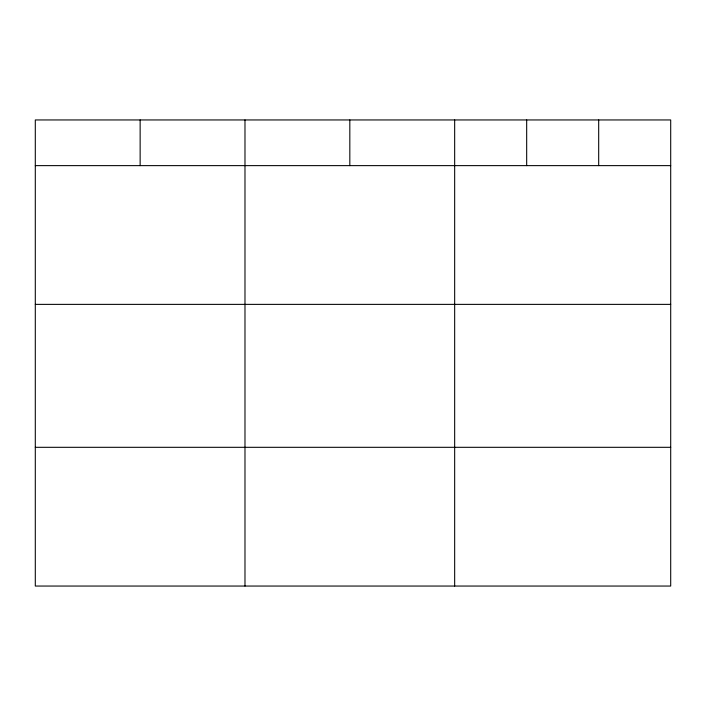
<?xml version="1.0" encoding="UTF-8"?>
<svg xmlns="http://www.w3.org/2000/svg" width="706" height="706" viewBox="0 0 706 706"><rect width="100%" height="100%" fill="white"/><g stroke="black" fill="none" stroke-linecap="round" stroke-linejoin="round"><path stroke-width="1.06" d="M670.7 165.628L670.7 586.051L35.3 586.051L35.3 119.949L670.7 119.949L670.7 165.628L35.3 165.628M35.3 304.374L670.7 304.374M35.3 447.313L670.7 447.313M598.688 119.949L598.688 165.628M526.676 119.949L526.676 165.628M454.664 119.949L454.664 586.051M349.823 119.949L349.823 165.628M244.982 119.949L244.982 586.051M140.141 119.949L140.141 165.628"/></g></svg>
